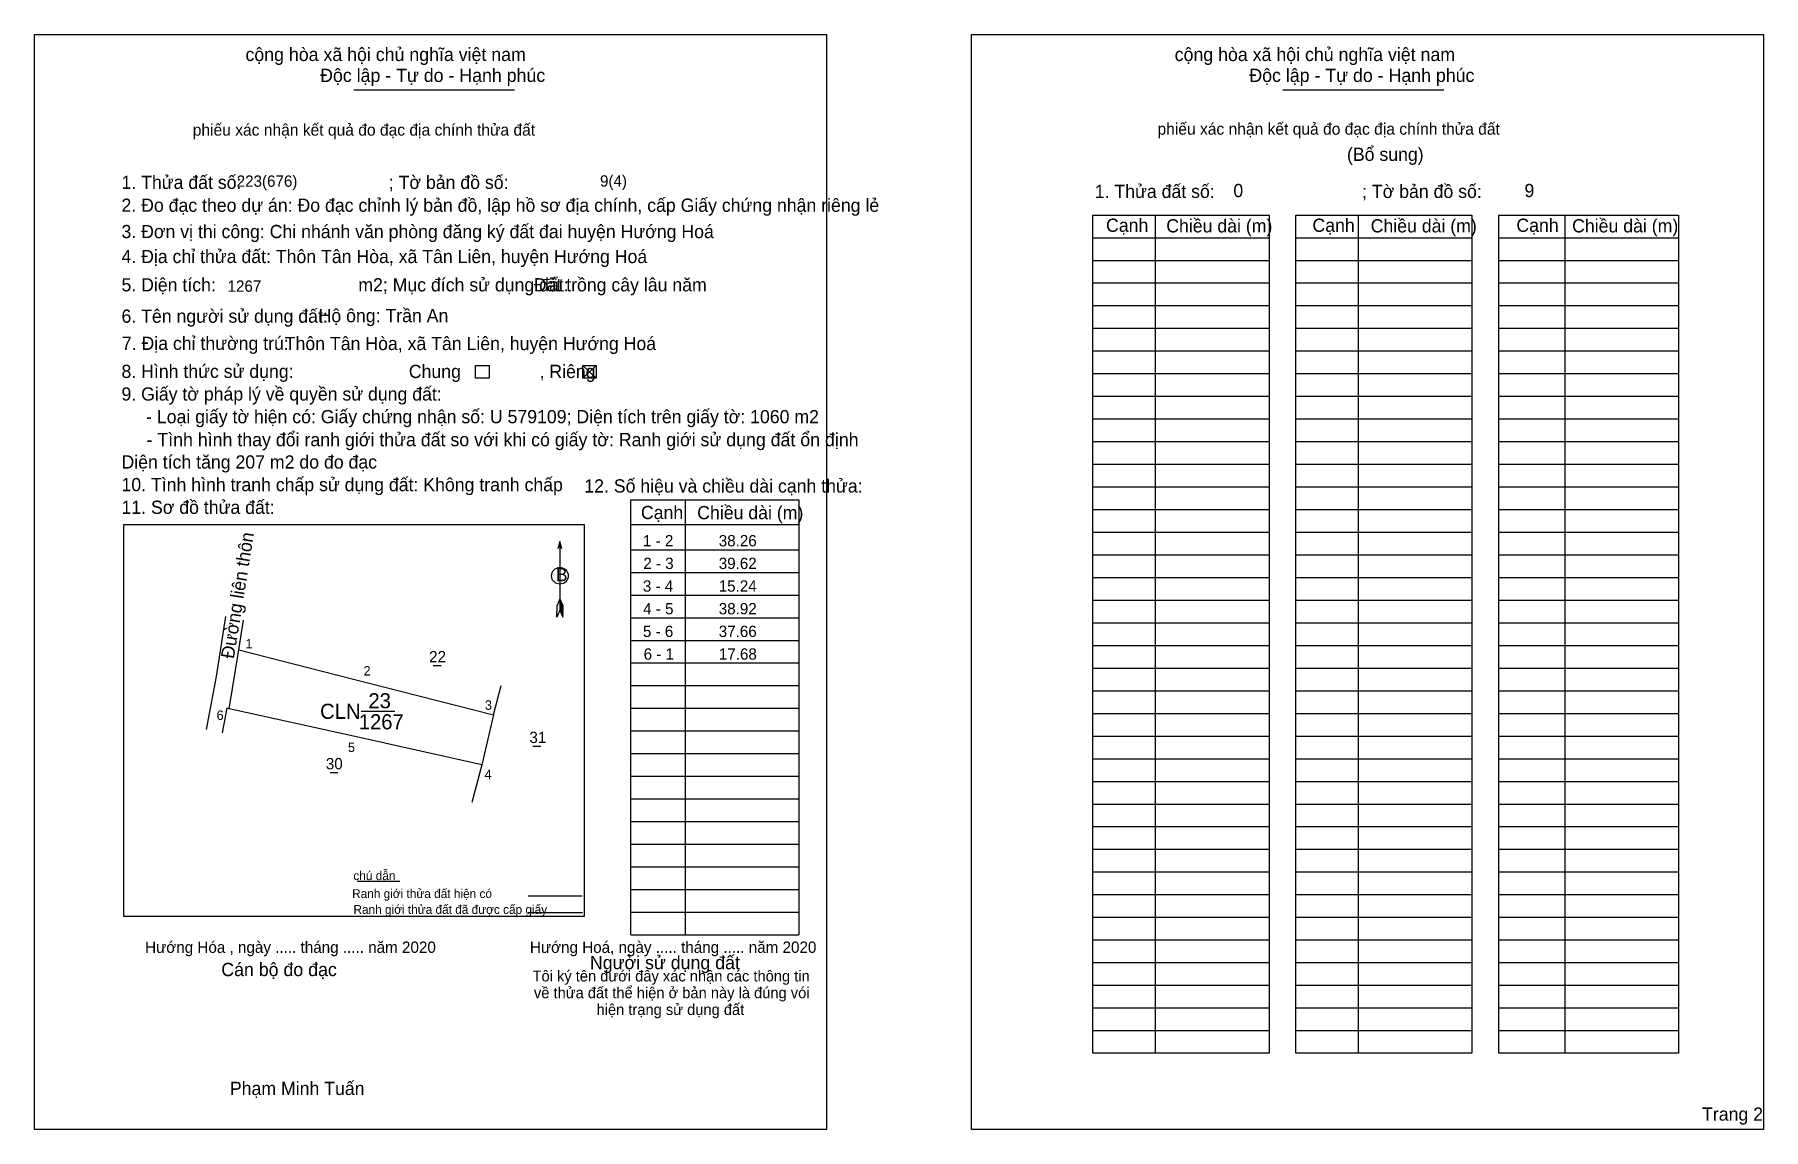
# Model space of a CAD drawing. Extents: x 548400 to 548912, y 1837836 to 1838160.
import ezdxf

# ---------------------------------------------------------------- set-up
doc = ezdxf.new("R2010")
doc.units = 0
for name, color, linetype in [('Level 1', 7, 'Continuous'), ('Level 10', 7, 'Continuous'), ('Level 13', 7, 'Continuous'), ('Level 17', 7, 'Continuous'), ('Level 2', 7, 'Continuous'), ('Level 23', 7, 'Continuous'), ('Level 27', 7, 'Continuous'), ('Level 36', 7, 'Continuous'), ('Level 48', 7, 'Continuous'), ('Level 50', 7, 'Continuous'), ('Level 52', 7, 'Continuous'), ('Level 6', 7, 'Continuous'), ('Level 9', 7, 'Continuous')]:
    doc.layers.add(name, color=color, linetype=linetype)

msp = doc.modelspace()

# ---------------------------------------------------------------- linework, layer by layer
at = {"layer": 'Level 1'}
for p, q in [((548399.88, 1838160.45), (548399.88, 1838160.45)), ((548677.18, 1838160.45), (548677.18, 1838160.45)), ((548731.63, 1838107), (548731.63, 1837858.75)), ((548791.7, 1838107), (548791.7, 1837858.75)), ((548852.88, 1838107), (548852.88, 1837858.75)), ((548713.18, 1838100.29), (548765.29, 1838100.29)), ((548773.25, 1838100.29), (548825.36, 1838100.29)), ((548833.31, 1838100.29), (548886.54, 1838100.29)), ((548713.18, 1838093.58), (548765.29, 1838093.58)), ((548773.25, 1838093.58), (548825.36, 1838093.58)), ((548833.31, 1838093.58), (548886.54, 1838093.58)), ((548713.18, 1838086.87), (548765.29, 1838086.87)), ((548773.25, 1838086.87), (548825.36, 1838086.87)), ((548833.31, 1838086.87), (548886.54, 1838086.87)), ((548713.18, 1838080.16), (548765.29, 1838080.16)), ((548773.25, 1838080.16), (548825.36, 1838080.16)), ((548833.31, 1838080.16), (548886.54, 1838080.16)), ((548713.18, 1838073.45), (548765.29, 1838073.45)), ((548773.25, 1838073.45), (548825.36, 1838073.45)), ((548833.31, 1838073.45), (548886.54, 1838073.45)), ((548713.18, 1838066.74), (548765.29, 1838066.74)), ((548773.25, 1838066.74), (548825.36, 1838066.74)), ((548833.31, 1838066.74), (548886.54, 1838066.74)), ((548562.12, 1838062.46), (548566.15, 1838058.7)), ((548562.12, 1838058.7), (548566.15, 1838062.46)), ((548713.18, 1838060.03), (548765.29, 1838060.03)), ((548773.25, 1838060.03), (548825.36, 1838060.03)), ((548833.31, 1838060.03), (548886.54, 1838060.03)), ((548713.18, 1838053.33), (548765.29, 1838053.33)), ((548773.25, 1838053.33), (548825.36, 1838053.33)), ((548833.31, 1838053.33), (548886.54, 1838053.33)), ((548713.18, 1838046.62), (548765.29, 1838046.62)), ((548773.25, 1838046.62), (548825.36, 1838046.62)), ((548833.31, 1838046.62), (548886.54, 1838046.62)), ((548713.18, 1838039.91), (548765.29, 1838039.91)), ((548773.25, 1838039.91), (548825.36, 1838039.91)), ((548833.31, 1838039.91), (548886.54, 1838039.91)), ((548713.18, 1838033.2), (548765.29, 1838033.2)), ((548773.25, 1838033.2), (548825.36, 1838033.2)), ((548833.31, 1838033.2), (548886.54, 1838033.2)), ((548713.18, 1838026.49), (548765.29, 1838026.49)), ((548773.25, 1838026.49), (548825.36, 1838026.49)), ((548833.31, 1838026.49), (548886.54, 1838026.49)), ((548592.46, 1838022.63), (548592.46, 1837893.81)), ((548713.18, 1838019.78), (548765.29, 1838019.78)), ((548773.25, 1838019.78), (548825.36, 1838019.78)), ((548833.31, 1838019.78), (548886.54, 1838019.78)), ((548576.35, 1838015.35), (548626.11, 1838015.35)), ((548555.38, 1838010.31), (548555.38, 1837990.01)), ((548713.18, 1838013.07), (548765.29, 1838013.07)), ((548773.25, 1838013.07), (548825.36, 1838013.07)), ((548833.31, 1838013.07), (548886.54, 1838013.07)), ((548576.35, 1838007.87), (548626.11, 1838007.87)), ((548713.18, 1838006.36), (548765.29, 1838006.36)), ((548773.25, 1838006.36), (548825.36, 1838006.36)), ((548833.31, 1838006.36), (548886.54, 1838006.36)), ((548576.35, 1838001.16), (548626.11, 1838001.16)), ((548713.18, 1837999.65), (548765.29, 1837999.65)), ((548773.25, 1837999.65), (548825.36, 1837999.65)), ((548833.31, 1837999.65), (548886.54, 1837999.65)), ((548555.38, 1837993.37), (548554.54, 1837991.3)), ((548555.38, 1837993.37), (548556.25, 1837991.3)), ((548576.35, 1837994.45), (548626.11, 1837994.45)), ((548554.49, 1837987.94), (548554.54, 1837991.3)), ((548555.38, 1837990.01), (548554.49, 1837987.94)), ((548555.38, 1837993.08), (548556.25, 1837991)), ((548555.38, 1837992.79), (548556.25, 1837990.71)), ((548555.38, 1837992.5), (548556.26, 1837990.4)), ((548555.38, 1837992.19), (548556.26, 1837990.1)), ((548555.38, 1837991.9), (548556.26, 1837989.8)), ((548555.38, 1837991.61), (548556.26, 1837989.5)), ((548555.38, 1837991.32), (548556.27, 1837989.2)), ((548555.38, 1837991.03), (548556.27, 1837988.89)), ((548555.38, 1837990.74), (548556.27, 1837988.59)), ((548555.38, 1837990.45), (548556.28, 1837988.3)), ((548555.38, 1837990.01), (548556.28, 1837987.94)), ((548556.28, 1837987.94), (548556.25, 1837991.3)), ((548713.18, 1837992.94), (548765.29, 1837992.94)), ((548773.25, 1837992.94), (548825.36, 1837992.94)), ((548833.31, 1837992.94), (548886.54, 1837992.94)), ((548576.35, 1837987.74), (548626.11, 1837987.74)), ((548713.18, 1837986.23), (548765.29, 1837986.23)), ((548773.25, 1837986.23), (548825.36, 1837986.23)), ((548833.31, 1837986.23), (548886.54, 1837986.23)), ((548576.35, 1837981.03), (548626.11, 1837981.03)), ((548713.18, 1837979.52), (548765.29, 1837979.52)), ((548773.25, 1837979.52), (548825.36, 1837979.52)), ((548833.31, 1837979.52), (548886.54, 1837979.52)), ((548576.35, 1837974.32), (548626.11, 1837974.32)), ((548713.18, 1837972.81), (548765.29, 1837972.81)), ((548773.25, 1837972.81), (548825.36, 1837972.81)), ((548833.31, 1837972.81), (548886.54, 1837972.81)), ((548576.35, 1837967.61), (548626.11, 1837967.61)), ((548713.18, 1837966.1), (548765.29, 1837966.1)), ((548773.25, 1837966.1), (548825.36, 1837966.1)), ((548833.31, 1837966.1), (548886.54, 1837966.1)), ((548576.35, 1837960.9), (548626.11, 1837960.9)), ((548713.18, 1837959.39), (548765.29, 1837959.39)), ((548773.25, 1837959.39), (548825.36, 1837959.39)), ((548833.31, 1837959.39), (548886.54, 1837959.39)), ((548576.35, 1837954.19), (548626.11, 1837954.19)), ((548713.18, 1837952.68), (548765.29, 1837952.68)), ((548773.25, 1837952.68), (548825.36, 1837952.68)), ((548833.31, 1837952.68), (548886.54, 1837952.68)), ((548576.35, 1837947.48), (548626.11, 1837947.48)), ((548713.18, 1837945.97), (548765.29, 1837945.97)), ((548773.25, 1837945.97), (548825.36, 1837945.97)), ((548833.31, 1837945.97), (548886.54, 1837945.97)), ((548576.35, 1837940.77), (548626.11, 1837940.77)), ((548713.18, 1837939.26), (548765.29, 1837939.26)), ((548773.25, 1837939.26), (548825.36, 1837939.26)), ((548833.31, 1837939.26), (548886.54, 1837939.26)), ((548576.35, 1837934.06), (548626.11, 1837934.06)), ((548713.18, 1837932.55), (548765.29, 1837932.55)), ((548773.25, 1837932.55), (548825.36, 1837932.55)), ((548833.31, 1837932.55), (548886.54, 1837932.55)), ((548576.35, 1837927.35), (548626.11, 1837927.35)), ((548713.18, 1837925.85), (548765.29, 1837925.85)), ((548773.25, 1837925.85), (548825.36, 1837925.85)), ((548833.31, 1837925.85), (548886.54, 1837925.85)), ((548576.35, 1837920.64), (548626.11, 1837920.64)), ((548713.18, 1837919.14), (548765.29, 1837919.14)), ((548773.25, 1837919.14), (548825.36, 1837919.14)), ((548833.31, 1837919.14), (548886.54, 1837919.14)), ((548576.35, 1837913.93), (548626.11, 1837913.93)), ((548713.18, 1837912.43), (548765.29, 1837912.43)), ((548773.25, 1837912.43), (548825.36, 1837912.43)), ((548833.31, 1837912.43), (548886.54, 1837912.43)), ((548576.35, 1837907.22), (548626.11, 1837907.22)), ((548713.18, 1837905.72), (548765.29, 1837905.72)), ((548773.25, 1837905.72), (548825.36, 1837905.72)), ((548833.31, 1837905.72), (548886.54, 1837905.72)), ((548576.35, 1837900.51), (548626.11, 1837900.51)), ((548713.18, 1837899.01), (548765.29, 1837899.01)), ((548773.25, 1837899.01), (548825.36, 1837899.01)), ((548833.31, 1837899.01), (548886.54, 1837899.01)), ((548576.35, 1837893.81), (548626.11, 1837893.81)), ((548713.18, 1837892.3), (548765.29, 1837892.3)), ((548773.25, 1837892.3), (548825.36, 1837892.3)), ((548833.31, 1837892.3), (548886.54, 1837892.3)), ((548713.18, 1837885.59), (548765.29, 1837885.59)), ((548773.25, 1837885.59), (548825.36, 1837885.59)), ((548833.31, 1837885.59), (548886.54, 1837885.59)), ((548713.18, 1837878.88), (548765.29, 1837878.88)), ((548773.25, 1837878.88), (548825.36, 1837878.88)), ((548833.31, 1837878.88), (548886.54, 1837878.88)), ((548713.18, 1837872.17), (548765.29, 1837872.17)), ((548773.25, 1837872.17), (548825.36, 1837872.17)), ((548833.31, 1837872.17), (548886.54, 1837872.17)), ((548713.18, 1837865.46), (548765.29, 1837865.46)), ((548773.25, 1837865.46), (548825.36, 1837865.46)), ((548833.31, 1837865.46), (548886.54, 1837865.46)), ((548634.34, 1837836.16), (548634.34, 1837836.16)), ((548911.65, 1837836.16), (548911.65, 1837836.16))]:
    msp.add_line(p, q, dxfattribs=at)
for points in [[(548713.18, 1838107), (548765.29, 1838107), (548765.29, 1837858.75), (548713.18, 1837858.75)], [(548773.25, 1838107), (548825.36, 1838107), (548825.36, 1837858.75), (548773.25, 1837858.75)], [(548833.31, 1838107), (548886.54, 1838107), (548886.54, 1837858.75), (548833.31, 1837858.75)], [(548426.28, 1838015.33), (548562.56, 1838015.33), (548562.56, 1837899.23), (548426.28, 1837899.23)]]:
    msp.add_lwpolyline(points, close=True, dxfattribs=at)
for points in [[(548576.35, 1837893.81), (548576.35, 1838022.63), (548626.11, 1838022.63), (548626.11, 1837893.81)], [(548555.97, 1838008.15), (548555.38, 1838010.31), (548554.8, 1838008.15)]]:
    msp.add_lwpolyline(points, dxfattribs=at)
msp.add_circle((548555.39, 1838000.16), 2.48, dxfattribs=at)
at = {"layer": 'Level 10'}
msp.add_lwpolyline([(548532.25, 1837944.14), (548494.26, 1837952.64), (548457.48, 1837960.74), (548460.29, 1837978.2), (548497.37, 1837968.75), (548535.76, 1837958.97)], close=True, dxfattribs=at)
at = {"layer": 'Level 13'}
msp.add_lwpolyline([(548496.51, 1837960.02), (548506.55, 1837960.02)], dxfattribs=at)
at = {"layer": 'Level 17'}
msp.add_line((548495.39, 1837909.66), (548508.02, 1837909.66), dxfattribs=at)
at = {"layer": 'Level 2'}
for p, q in [((548494.34, 1838144.11), (548541.96, 1838144.11)), ((548769.41, 1838144.11), (548817.04, 1838144.11))]:
    msp.add_line(p, q, dxfattribs=at)
for points in [[(548399.87, 1838160.45), (548634.33, 1838160.45), (548634.33, 1837836.16), (548399.87, 1837836.16)], [(548677.18, 1838160.45), (548911.65, 1838160.45), (548911.65, 1837836.16), (548677.18, 1837836.16)]]:
    msp.add_lwpolyline(points, close=True, dxfattribs=at)
at = {"layer": 'Level 23'}
for p, q in [((548456.42, 1837988.08), (548453.66, 1837970.31)), ((548453.66, 1837970.31), (548450.65, 1837954.61)), ((548456.76, 1837960.9), (548455.42, 1837953.61)), ((548457.48, 1837960.74), (548456.76, 1837960.9)), ((548532.25, 1837944.14), (548529.3, 1837933.03))]:
    msp.add_line(p, q, dxfattribs=at)
at = {"layer": 'Level 27'}
for p, q in [((548460.29, 1837978.2), (548461.72, 1837987.03)), ((548535.76, 1837958.97), (548538.02, 1837967.63))]:
    msp.add_line(p, q, dxfattribs=at)
at = {"layer": 'Level 50'}
for points in [[(548530.44, 1838062.46), (548534.46, 1838062.46), (548534.46, 1838058.7), (548530.44, 1838058.7)], [(548562.12, 1838062.46), (548566.15, 1838062.46), (548566.15, 1838058.7), (548562.12, 1838058.7)]]:
    msp.add_lwpolyline(points, close=True, dxfattribs=at)
at = {"layer": 'Level 6'}
for p, q in [((548546.01, 1837905.37), (548561.96, 1837905.37)), ((548546, 1837900.46), (548562.04, 1837900.46))]:
    msp.add_line(p, q, dxfattribs=at)
at = {"layer": 'Level 9'}
for p, q in [((548517.89, 1837973.61), (548520.2, 1837973.61)), ((548547.38, 1837949.71), (548549.69, 1837949.71)), ((548487.34, 1837941.92), (548489.65, 1837941.92))]:
    msp.add_line(p, q, dxfattribs=at)

# ---------------------------------------------------------------- texts
at = {"layer": 'Level 1'}
for s, height, p in [('(Bổ sung)', 3.914, (548788.37, 1838123.03)), ('1. Thửa đất số:                              ; Tờ bản đồ số:', 3.9139, (548425.6, 1838114.73)), ('1. Thửa đất số:                              ; Tờ bản đồ số:', 3.9139, (548713.71, 1838112.05)), ('2. Đo đạc theo dự án: Đo đạc chỉnh lý bản đồ, lập hồ sơ địa chính, cấp Giấy chứng nhận riêng lẻ ', 3.9139, (548425.6, 1838107.95)), ('Cạnh', 3.914, (548717.05, 1838102.02)), ('Chiều dài (m)', 3.9139, (548734.87, 1838101.85)), ('Cạnh', 3.914, (548778.15, 1838102.02)), ('Chiều dài (m)', 3.9139, (548795.39, 1838101.85)), ('Cạnh', 3.914, (548838.52, 1838102.02)), ('Chiều dài (m)', 3.9139, (548855.02, 1838101.85)), ('3. Đơn vị thi công: Chi nhánh văn phòng đăng ký đất đai huyện Hướng Hoá', 3.9139, (548425.6, 1838100.16)), ('4. Địa chỉ thửa đất: Thôn Tân Hòa, xã Tân Liên, huyện Hướng Hoá', 3.9139, (548425.6, 1838092.77)), ('5. Diện tích:                             m2; Mục đích sử dụng đất:', 3.9139, (548425.6, 1838084.38)), ('Đất trồng cây lâu năm', 3.9139, (548547.65, 1838084.39)), ('6. Tên người sử dụng đất:', 3.9139, (548425.6, 1838075.1)), ('Hộ ông: Trần An', 3.9139, (548483.95, 1838075.26)), ('7. Địa chỉ thường trú:', 3.9139, (548425.71, 1838067.05)), (' Thôn Tân Hòa, xã Tân Liên, huyện Hướng Hoá', 3.9139, (548472.47, 1838067)), ('Chung                , Riêng', 3.9139, (548510.66, 1838058.72)), ('9. Giấy tờ pháp lý về quyền sử dụng đất:', 3.9139, (548425.6, 1838052.04)), ('     - Loại giấy tờ hiện có: Giấy chứng nhận số: U 579109; Diện tích trên giấy tờ: 1060 m2', 3.9139, (548425.6, 1838045.33)), ('Diện tích tăng 207 m2 do đo đạc', 3.9139, (548425.6, 1838031.91)), ('10. Tình hình tranh chấp sử dụng đất: Không tranh chấp', 3.9139, (548425.6, 1838025.2)), ('12. Số hiệu và chiều dài cạnh thửa:', 3.9139, (548562.61, 1838024.81)), ('11. Sơ đồ thửa đất:', 3.9139, (548425.6, 1838018.49)), ('Cạnh', 3.914, (548579.37, 1838016.94)), ('Chiều dài (m)', 3.9139, (548596.03, 1838016.9)), ('B', 3.91, (548554.15, 1837998.53)), ('Phạm Minh Tuấn', 3.9139, (548457.69, 1837846.36)), ('Trang 2', 3.914, (548893.49, 1837838.76))]:
    msp.add_text(s, height=height, dxfattribs=at).set_placement(p)
at = {"layer": 'Level 13'}
for s, p in [('23', (548498.7, 1837960.91)), ('CLN', (548484.39, 1837957.78)), ('1267', (548495.84, 1837954.66))]:
    msp.add_text(s, height=4.473, dxfattribs=at).set_placement(p)
at = {"layer": 'Level 2'}
for s, height, p in [('cộng hòa xã hội chủ nghĩa việt nam', 3.9312, (548462.3, 1838152.61)), ('cộng hòa xã hội chủ nghĩa việt nam', 3.9312, (548737.37, 1838152.61)), ('Độc lập - Tự do - Hạnh phúc', 3.9312, (548484.4, 1838146.41)), ('Độc lập - Tự do - Hạnh phúc', 3.9312, (548759.47, 1838146.41)), ('phiếu xác nhận kết quả đo đạc địa chính thửa đất', 3.4508, (548446.69, 1838130.51)), ('phiếu xác nhận kết quả đo đạc địa chính thửa đất', 3.4508, (548732.28, 1838130.79)), ('     - Tình hình thay đổi ranh giới thửa đất so với khi có giấy tờ: Ranh giới sử dụng đất ổn định', 3.9312, (548425.71, 1838038.52)), ('Hướng Hóa , ngày ..... tháng ..... năm 2020', 3.3668, (548432.6, 1837888.46)), ('Hướng Hoá, ngày ..... tháng ..... năm 2020', 3.3668, (548546.5, 1837888.46)), ('Cán bộ đo đạc', 3.9314, (548455.14, 1837881.57)), ('Người sử dụng đất', 3.9312, (548564.27, 1837883.63)), ('Tôi ký tên dưới đây xác nhận các thông tin', 3.2478, (548547.28, 1837879.99)), ('về thửa đất thể hiện ở bản này là đúng vói', 3.2478, (548547.7, 1837875.03)), ('hiện trạng sử dụng đất', 3.2478, (548566.23, 1837870.06))]:
    msp.add_text(s, height=height, dxfattribs=at).set_placement(p)
at = {"layer": 'Level 23'}
msp.add_text('Đường liên thôn', height=3.9139, rotation=80.8522, dxfattribs=at).set_placement((548458.85, 1837975.41))
at = {"layer": 'Level 36'}
for s, p in [('22', (548516.67, 1837974.51)), ('31', (548546.36, 1837950.61)), ('30', (548486.1, 1837942.82))]:
    msp.add_text(s, height=3.355, dxfattribs=at).set_placement(p)
at = {"layer": 'Level 48'}
msp.add_text('8. Hình thức sử dụng:', height=3.9139, dxfattribs=at).set_placement((548425.6, 1838058.75))
at = {"layer": 'Level 52'}
for s, p in [('1 - 2', (548579.97, 1838008.86)), ('38.26', (548602.41, 1838008.86)), ('2 - 3', (548580.07, 1838002.15)), ('39.62', (548602.41, 1838002.15)), ('3 - 4', (548579.95, 1837995.44)), ('15.24', (548602.4, 1837995.44)), ('4 - 5', (548580.03, 1837988.73)), ('38.92', (548602.41, 1837988.73)), ('5 - 6', (548579.96, 1837982.02)), ('37.66', (548602.41, 1837982.02)), ('6 - 1', (548580.17, 1837975.31)), ('17.68', (548602.45, 1837975.31))]:
    msp.add_text(s, height=3.355, dxfattribs=at).set_placement(p)
at = {"layer": 'Level 6'}
for s, height, p in [('223(676)', 3.355, (548459.71, 1838115.37)), ('9(4)', 3.355, (548567.26, 1838115.42)), ('0', 3.91, (548754.74, 1838112.3)), ('9', 3.91, (548840.92, 1838112.3)), ('1267', 3.355, (548457, 1838084.27)), ('chú dẫn', 2.617, (548494.24, 1837910.02)), ('Ranh giới thửa đất hiện có ', 2.6167, (548493.87, 1837904.71)), ('Ranh giới thửa đất đã được cấp giấy', 2.6167, (548494.27, 1837900.02))]:
    msp.add_text(s, height=height, dxfattribs=at).set_placement(p)
at = {"layer": 'Level 9'}
for s, p in [('1', (548462.32, 1837978.64)), ('2', (548497.25, 1837970.61)), ('3', (548533.19, 1837960.46)), ('6', (548453.76, 1837957.46)), ('5', (548492.64, 1837947.97)), ('4', (548533.06, 1837939.89))]:
    msp.add_text(s, height=2.8, dxfattribs=at).set_placement(p)

doc.saveas('drawing.dxf')
